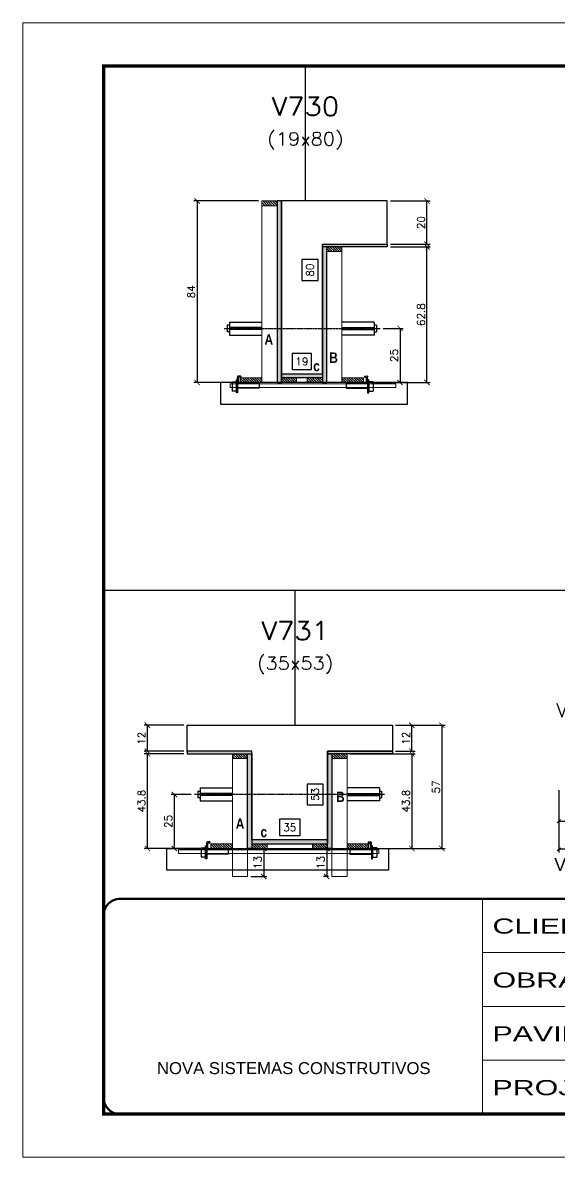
# Model space of a CAD drawing. Extents: x -20960 to -5926, y -2106 to 21915.
# Drawn here: x -9037 to -8541, y 11677 to 12727 of the extents above; entities that cross this region are included whole.
import ezdxf
from ezdxf.enums import TextEntityAlignment as Align

# ---------------------------------------------------------------- set-up
doc = ezdxf.new("R2010")
doc.units = 0
for name, pattern in [('CONTINUO', [0]), ('DASHED', [0.75, 0.5, -0.25]), ('HIDDEN', [0.375, 0.25, -0.125])]:
    doc.linetypes.add(name, pattern=pattern)
for name, color, linetype in [('5', 5, 'Continuous'), ('barrote', 251, 'Continuous'), ('COTA', 241, 'Continuous'), ('Cota Seção (2x)', 4, 'Continuous'), ('detalhes', 4, 'Continuous'), ('Painéis', 200, 'Continuous'), ('presilha', 1, 'Continuous'), ('TENSOR', 3, 'Continuous'), ('Texto de Titulo', 7, 'Continuous'), ('Texto Qtd Sarr', 242, 'Continuous')]:
    doc.layers.add(name, color=color, linetype=linetype)
for name, color, linetype, lineweight in [('CONCRETO', 251, 'Continuous', 25), ('Folhas', 255, 'Continuous', 9), ('Hachura', 251, 'Continuous', 9), ('Madeira', 126, 'Continuous', 18), ('SARRAFO DE PRESSAO', 251, 'DASHED', 9), ('SCO-___-LAJ', 2, 'Continuous', 0), ('Texto Seção', 7, 'Continuous', 15)]:
    doc.layers.add(name, color=color, linetype=linetype, lineweight=lineweight)
doc.styles.add('ARIAL', font='arial.ttf')
doc.styles.add('COTA TECNICA', font='techl___.ttf', dxfattribs={"height": 10})
doc.styles.add('REGUA-120', font='ROMANS.shx', dxfattribs={"height": 15})
doc.styles.add('Romans', font='romans.shx')
doc.styles.get("Standard").update_dxf_attribs({"font": 'arial.ttf'})
doc.styles.add('TECNICA', font='techb___.ttf', dxfattribs={"height": 10})
doc.styles.add('Tecnologia', font='')
doc.styles.get('Tecnologia').set_extended_font_data('Forgotten Futurist')
doc.dimstyles.new('Cota Seção (2x)', dxfattribs={"dimtxt": 7, "dimasz": 5, "dimexe": 3, "dimexo": 3, "dimgap": 2, "dimtad": 3, "dimdec": 1, "dimlfac": 0.5, "dimzin": 12, "dimdsep": 46, "dimtxsty": 'Romans', "dimblk": 'ARCHTICK', "dimcen": 0, "dimclrd": 4, "dimclre": 4, "dimclrt": 1, "dimadec": 1, "dimazin": 3, "dimtfac": 1, "dimtdec": 1, "dimtmove": 0, "dimatfit": 3, "dimldrblk": 'OBLIQUE', "dimfxl": 1, "dimtolj": 1, "dimtzin": 12, "dimarcsym": 0})
doc.dimstyles.new('Cota Seção interna', dxfattribs={"dimtxt": 7, "dimasz": 6, "dimexe": 0.18, "dimexo": 2, "dimgap": -4, "dimtad": 3, "dimdec": 1, "dimlfac": 0.5, "dimzin": 12, "dimdsep": 46, "dimtxsty": 'Romans', "dimblk": 'ARCHTICK', "dimcen": 0.09, "dimse1": 1, "dimse2": 1, "dimsd1": 1, "dimsd2": 1, "dimclrd": 180, "dimclre": 5, "dimclrt": 1, "dimadec": 0, "dimazin": 3, "dimtfac": 1, "dimtdec": 1, "dimtofl": 0, "dimtmove": 0, "dimatfit": 3, "dimldrblk": 'ARCHTICK', "dimfxl": 1, "dimtolj": 1, "dimtzin": 0, "dimarcsym": 0})
doc.dimstyles.new('PAINEL', dxfattribs={"dimtxt": 10, "dimasz": 3, "dimexe": 3, "dimexo": 3, "dimgap": 3, "dimtad": 1, "dimdec": 1, "dimzin": 12, "dimdsep": 46, "dimtxsty": 'COTA TECNICA', "dimblk1": 'OBLIQUE', "dimblk2": 'OBLIQUE', "dimsah": 1, "dimcen": 0.9, "dimclrd": 4, "dimclre": 4, "dimclrt": 240, "dimadec": 1, "dimazin": 3, "dimtfac": 1, "dimtdec": 1, "dimtmove": 0, "dimatfit": 3, "dimfxl": 1, "dimtolj": 1, "dimtzin": 12, "dimarcsym": 0})

# ---------------------------------------------------------------- blocks, each defined once
blk = doc.blocks.new('9999999999')
at = {"color": 30, "linetype": 'CONTINUO'}
for p, q in [((98564.6, 34230.2), (98564.6, 34429.4)), ((98564.6, 34379.6), (99584, 34379.6)), ((98564.6, 34329.8), (99488, 34329.8)), ((98564.6, 34280), (99488, 34280))]:
    blk.add_line(p, q, dxfattribs=at)
at = {"color": 30, "linetype": 'CONTINUO', "const_width": 2}
blk.add_lwpolyline([(99584, 34230.2), (99584, 34414.4, 0.414214), (99569, 34429.4), (98229, 34429.4, 0.414214), (98214, 34414.4), (98214, 34245.2, 0.414214), (98229, 34230.2), (99584, 34230.2)], format="xyb", dxfattribs=at)
at = {"layer": 'Folhas'}
blk.add_lwpolyline([(98139, 34190.2), (99624, 34190.2), (99624, 35240.2), (98139, 35240.2)], close=True, dxfattribs=at)
at = {"layer": 'Folhas', "color": 30, "const_width": 3}
blk.add_lwpolyline([(98214, 34230.2), (99584, 34230.2), (99584, 35200.2), (98214, 35200.2)], close=True, dxfattribs=at)
at = {"color": 7, "linetype": 'Continuous', "ltscale": 5, "style": 'ARIAL'}
blk.add_text('NOVA SISTEMAS CONSTRUTIVOS', height=11.059, dxfattribs=at).set_placement((98263.2, 34267.2))
at = {"layer": 'Folhas', "color": 7, "style": 'Tecnologia', "width": 1.5}
for s, p in [('CLIENTE:', (98573.7, 34397.2)), ('OBRA:', (98573.7, 34347.3)), ('PAVIMENTO:', (98573.7, 34297.5)), ('PROJETO:', (98573.7, 34247.7))]:
    blk.add_text(s, height=14, dxfattribs=at).set_placement(p)
blk = doc.blocks.new('titulo1')
at = {"layer": 'Defpoints', "color": 252, "linetype": 'HIDDEN', "ltscale": 2}
blk.add_line((0, 0), (0, 125), dxfattribs=at)
at = {"layer": 'Defpoints', "style": 'Romans', "oblique": 15}
blk.add_attdef('FOLHA', text='', height=10, dxfattribs=at).set_placement((0, 15.6), align=Align.MIDDLE_CENTER)
at = {"layer": 'Texto Qtd Sarr', "color": 3, "style": 'Romans', "oblique": 15}
for tag, height, p in [('TITULO', 17, (0, 71.4)), ('SEÇÃO', 12, (0, 41.5))]:
    blk.add_attdef(tag, text='', height=height, dxfattribs=at).set_placement(p, align=Align.MIDDLE_CENTER)
blk = doc.blocks.new('_ArchTick')
at = {"color": 0, "linetype": 'ByBlock', "const_width": 0.15}
blk.add_lwpolyline([(-0.5, -0.5), (0.5, 0.5)], dxfattribs=at)
blk = doc.blocks.new('*D1164')
at = {"layer": 'COTA', "color": 4, "lineweight": -2, "transparency": 16777216}
for p, q in [((-8696.7, 12519.4), (-8659.9, 12519.4)), ((-8662.9, 12393.8), (-8662.9, 12519.4)), ((-8714.3, 12393.8), (-8659.9, 12393.8))]:
    blk.add_line(p, q, dxfattribs=at)
at = {"layer": 'Defpoints', "color": 0, "transparency": 16777216}
for p in [(-8699.7, 12519.4), (-8662.9, 12519.4), (-8717.3, 12393.8)]:
    blk.add_point(p, dxfattribs=at)
at = {"layer": 'COTA', "color": 4, "lineweight": -2, "transparency": 16777216, "xscale": 5, "yscale": 5, "zscale": 5}
for p, rotation in [((-8662.9, 12519.4), 90), ((-8662.9, 12393.8), 270)]:
    blk.add_blockref('_ArchTick', p, dxfattribs=dict(at, rotation=rotation))
at = {"layer": 'COTA', "color": 1, "transparency": 16777216, "insert": (-8668.4, 12456.6), "char_height": 7, "attachment_point": 5, "rotation": 90, "style": 'Romans'}
blk.add_mtext('\\A1;62.8', dxfattribs=at)
blk = doc.blocks.new('_Oblique')
at = {"color": 0, "linetype": 'ByBlock', "lineweight": -2}
blk.add_line((-0.5, -0.5), (0.5, 0.5), dxfattribs=at)
blk = doc.blocks.new('*D1165')
at = {"layer": 'COTA', "color": 4, "lineweight": -2, "transparency": 16777216}
for p, q in [((-8696.7, 12561.8), (-8659.9, 12561.8)), ((-8662.9, 12521.8), (-8662.9, 12561.8)), ((-8696.7, 12521.8), (-8659.9, 12521.8))]:
    blk.add_line(p, q, dxfattribs=at)
at = {"layer": 'Defpoints', "color": 0, "transparency": 16777216}
for p in [(-8699.7, 12561.8), (-8662.9, 12561.8), (-8699.7, 12521.8)]:
    blk.add_point(p, dxfattribs=at)
at = {"layer": 'COTA', "color": 4, "lineweight": -2, "transparency": 16777216, "xscale": 5, "yscale": 5, "zscale": 5}
for p, rotation in [((-8662.9, 12561.8), 90), ((-8662.9, 12521.8), 270)]:
    blk.add_blockref('_ArchTick', p, dxfattribs=dict(at, rotation=rotation))
at = {"layer": 'COTA', "color": 1, "transparency": 16777216, "insert": (-8668.4, 12541.8), "char_height": 7, "attachment_point": 5, "rotation": 90, "style": 'Romans'}
blk.add_mtext('\\A1;20', dxfattribs=at)
blk = doc.blocks.new('*D1166')
at = {"layer": 'Cota Seção (2x)', "color": 180, "lineweight": -2, "transparency": 16777216}
for p, q in [((-8763.7, 12507.5), (-8778.7, 12507.5)), ((-8778.7, 12507.5), (-8778.7, 12488.1)), ((-8763.7, 12488.1), (-8763.7, 12507.5)), ((-8778.7, 12488.1), (-8763.7, 12488.1))]:
    blk.add_line(p, q, dxfattribs=at)
at = {"layer": 'Defpoints', "color": 0, "transparency": 16777216}
for p in [(-8759.7, 12561.8), (-8759.7, 12561.8), (-8759.7, 12401.8)]:
    blk.add_point(p, dxfattribs=at)
at = {"layer": 'Cota Seção (2x)', "color": 1, "transparency": 16777216, "insert": (-8771.2, 12497.8), "char_height": 7, "attachment_point": 5, "rotation": 90, "style": 'Romans'}
blk.add_mtext('\\A1;80', dxfattribs=at)
blk = doc.blocks.new('PRESILHA METÁLICA 1')
at = {"layer": 'presilha'}
for p, q in [((7.5, 10.6), (7.5, 19.9)), ((12, 21), (8.6, 21)), ((9, 11.6), (9, 18.9)), ((12, 19.5), (9.6, 19.5)), ((12, 21), (12, 19.5)), ((0, 13), (6, 13)), ((0, 13), (0, 0)), ((6, 0), (0, 0)), ((6, 15.5), (7.5, 15.5)), ((6, -2.5), (6, 15.5)), ((6, 13), (6, 0)), ((7.5, 15.5), (7.5, -2.5)), ((37.5, 4.1), (7.5, 4.1)), ((37.5, 11), (9.6, 11)), ((37.5, 11), (37.5, 4.1)), ((7.5, -2.5), (6, -2.5))]:
    blk.add_line(p, q, dxfattribs=at)
for centre, radius, start, end in [((8.6, 19.9), 1.14, 90, 180), ((9.6, 18.9), 0.57, 90, 180), ((9.6, 11.6), 0.57, 180, 270)]:
    blk.add_arc(centre, radius, start, end, dxfattribs=at)
blk = doc.blocks.new('*D1167')
at = {"layer": 'Cota Seção (2x)', "color": 180, "lineweight": -2, "transparency": 16777216}
for p, q in [((-8769.7, 12420.8), (-8787.7, 12420.8)), ((-8787.7, 12420.8), (-8787.7, 12405.8)), ((-8769.7, 12405.8), (-8769.7, 12420.8)), ((-8787.7, 12405.8), (-8769.7, 12405.8))]:
    blk.add_line(p, q, dxfattribs=at)
at = {"layer": 'Defpoints', "color": 0, "transparency": 16777216}
for p in [(-8759.7, 12401.8), (-8797.7, 12393.8), (-8759.7, 12393.8)]:
    blk.add_point(p, dxfattribs=at)
at = {"layer": 'Cota Seção (2x)', "color": 1, "transparency": 16777216, "insert": (-8778.7, 12413.3), "char_height": 7, "attachment_point": 5, "style": 'Romans'}
blk.add_mtext('\\A1;19', dxfattribs=at)
blk = doc.blocks.new('*D1168')
at = {"layer": 'COTA', "color": 4, "lineweight": -2, "transparency": 16777216}
for p, q in [((-8818.7, 12561.8), (-8878.6, 12561.8)), ((-8875.6, 12561.8), (-8875.6, 12393.8)), ((-8818.7, 12393.8), (-8878.6, 12393.8))]:
    blk.add_line(p, q, dxfattribs=at)
at = {"layer": 'Defpoints', "color": 0, "transparency": 16777216}
for p in [(-8815.7, 12561.8), (-8875.6, 12393.8), (-8815.7, 12393.8)]:
    blk.add_point(p, dxfattribs=at)
at = {"layer": 'COTA', "color": 4, "lineweight": -2, "transparency": 16777216, "xscale": 5, "yscale": 5, "zscale": 5}
for p, rotation in [((-8875.6, 12561.8), 90), ((-8875.6, 12393.8), 270)]:
    blk.add_blockref('_ArchTick', p, dxfattribs=dict(at, rotation=rotation))
at = {"layer": 'COTA', "color": 1, "transparency": 16777216, "insert": (-8881.1, 12477.8), "char_height": 7, "attachment_point": 5, "rotation": 90, "style": 'Romans'}
blk.add_mtext('\\A1;84', dxfattribs=at)
blk = doc.blocks.new('*D1169')
at = {"layer": 'COTA', "color": 4, "lineweight": -2, "transparency": 16777216}
for p, q in [((-8703.4, 12443.8), (-8684.8, 12443.8)), ((-8687.8, 12443.8), (-8687.8, 12393.8)), ((-8703.4, 12393.8), (-8684.8, 12393.8))]:
    blk.add_line(p, q, dxfattribs=at)
at = {"layer": 'Defpoints', "color": 0, "transparency": 16777216}
for p in [(-8706.4, 12443.8), (-8706.4, 12393.8), (-8687.8, 12393.8)]:
    blk.add_point(p, dxfattribs=at)
at = {"layer": 'COTA', "color": 4, "lineweight": -2, "transparency": 16777216, "xscale": 5, "yscale": 5, "zscale": 5}
for p, rotation in [((-8687.8, 12443.8), 90), ((-8687.8, 12393.8), 270)]:
    blk.add_blockref('_ArchTick', p, dxfattribs=dict(at, rotation=rotation))
at = {"layer": 'COTA', "color": 1, "transparency": 16777216, "insert": (-8693.3, 12418.8), "char_height": 7, "attachment_point": 5, "rotation": 90, "style": 'Romans'}
blk.add_mtext('\\A1;25', dxfattribs=at)
blk = doc.blocks.new('*D1153')
at = {"layer": 'COTA', "color": 4, "lineweight": -2, "transparency": 16777216}
for p, q in [((-8887.9, 12050.2), (-8924.6, 12050.2)), ((-8921.6, 11962.6), (-8921.6, 12050.2)), ((-8870.3, 11962.6), (-8924.6, 11962.6))]:
    blk.add_line(p, q, dxfattribs=at)
at = {"layer": 'Defpoints', "color": 0, "transparency": 16777216}
for p in [(-8921.6, 12050.2), (-8884.9, 12050.2), (-8867.3, 11962.6)]:
    blk.add_point(p, dxfattribs=at)
at = {"layer": 'COTA', "color": 4, "lineweight": -2, "transparency": 16777216, "xscale": 5, "yscale": 5, "zscale": 5}
for p, rotation in [((-8921.6, 12050.2), 90), ((-8921.6, 11962.6), 270)]:
    blk.add_blockref('_ArchTick', p, dxfattribs=dict(at, rotation=rotation))
at = {"layer": 'COTA', "color": 1, "transparency": 16777216, "insert": (-8927.1, 12006.4), "char_height": 7, "attachment_point": 5, "rotation": 90, "style": 'Romans'}
blk.add_mtext('\\A1;43.8', dxfattribs=at)
blk = doc.blocks.new('*D1154')
at = {"layer": 'COTA', "color": 4, "lineweight": -2, "transparency": 16777216}
for p, q in [((-8887.9, 12076.6), (-8924.6, 12076.6)), ((-8921.6, 12052.6), (-8921.6, 12076.6)), ((-8887.9, 12052.6), (-8924.6, 12052.6))]:
    blk.add_line(p, q, dxfattribs=at)
at = {"layer": 'Defpoints', "color": 0, "transparency": 16777216}
for p in [(-8921.6, 12076.6), (-8884.9, 12076.6), (-8884.9, 12052.6)]:
    blk.add_point(p, dxfattribs=at)
at = {"layer": 'COTA', "color": 4, "lineweight": -2, "transparency": 16777216, "xscale": 5, "yscale": 5, "zscale": 5}
for p, rotation in [((-8921.6, 12076.6), 90), ((-8921.6, 12052.6), 270)]:
    blk.add_blockref('_ArchTick', p, dxfattribs=dict(at, rotation=rotation))
at = {"layer": 'COTA', "color": 1, "transparency": 16777216, "insert": (-8927.1, 12064.6), "char_height": 7, "attachment_point": 5, "rotation": 90, "style": 'Romans'}
blk.add_mtext('\\A1;12', dxfattribs=at)
blk = doc.blocks.new('*D1155')
at = {"layer": 'Cota Seção (2x)', "color": 180, "lineweight": -2, "transparency": 16777216}
for p, q in [((-8758.9, 12022.2), (-8773.9, 12022.2)), ((-8773.9, 12022.2), (-8773.9, 12002.9)), ((-8758.9, 12002.9), (-8758.9, 12022.2)), ((-8773.9, 12002.9), (-8758.9, 12002.9))]:
    blk.add_line(p, q, dxfattribs=at)
at = {"layer": 'Defpoints', "color": 0, "transparency": 16777216}
for p in [(-8824.9, 12076.6), (-8754.9, 12076.6), (-8824.9, 11970.6)]:
    blk.add_point(p, dxfattribs=at)
at = {"layer": 'Cota Seção (2x)', "color": 1, "transparency": 16777216, "insert": (-8766.4, 12012.6), "char_height": 7, "attachment_point": 5, "rotation": 90, "style": 'Romans'}
blk.add_mtext('\\A1;53', dxfattribs=at)
blk = doc.blocks.new('*D1156')
at = {"layer": 'Cota Seção (2x)', "color": 180, "lineweight": -2, "transparency": 16777216}
for p, q in [((-8780.2, 11989.6), (-8799.5, 11989.6)), ((-8799.5, 11989.6), (-8799.5, 11974.6)), ((-8780.2, 11974.6), (-8780.2, 11989.6)), ((-8799.5, 11974.6), (-8780.2, 11974.6))]:
    blk.add_line(p, q, dxfattribs=at)
at = {"layer": 'Defpoints', "color": 0, "transparency": 16777216}
for p in [(-8824.9, 11970.6), (-8824.9, 11962.6), (-8754.9, 11962.6)]:
    blk.add_point(p, dxfattribs=at)
at = {"layer": 'Cota Seção (2x)', "color": 1, "transparency": 16777216, "insert": (-8789.9, 11982.1), "char_height": 7, "attachment_point": 5, "style": 'Romans'}
blk.add_mtext('\\A1;35', dxfattribs=at)
blk = doc.blocks.new('*D1157')
at = {"layer": 'COTA', "color": 4, "lineweight": -2, "transparency": 16777216}
for p, q in [((-8733.9, 12050.2), (-8673.9, 12050.2)), ((-8676.9, 12050.2), (-8676.9, 11962.6)), ((-8733.9, 11962.6), (-8673.9, 11962.6))]:
    blk.add_line(p, q, dxfattribs=at)
at = {"layer": 'Defpoints', "color": 0, "transparency": 16777216}
for p in [(-8736.9, 12050.2), (-8736.9, 11962.6), (-8676.9, 11962.6)]:
    blk.add_point(p, dxfattribs=at)
at = {"layer": 'COTA', "color": 4, "lineweight": -2, "transparency": 16777216, "xscale": 5, "yscale": 5, "zscale": 5}
for p, rotation in [((-8676.9, 12050.2), 90), ((-8676.9, 11962.6), 270)]:
    blk.add_blockref('_ArchTick', p, dxfattribs=dict(at, rotation=rotation))
at = {"layer": 'COTA', "color": 1, "transparency": 16777216, "insert": (-8682.4, 12006.4), "char_height": 7, "attachment_point": 5, "rotation": 90, "style": 'Romans'}
blk.add_mtext('\\A1;43.8', dxfattribs=at)
blk = doc.blocks.new('*D1158')
at = {"layer": 'COTA', "color": 4, "lineweight": -2, "transparency": 16777216}
for p, q in [((-8881.2, 12012.6), (-8899.7, 12012.6)), ((-8896.7, 12012.6), (-8896.7, 11962.6)), ((-8881.2, 11962.6), (-8899.7, 11962.6))]:
    blk.add_line(p, q, dxfattribs=at)
at = {"layer": 'Defpoints', "color": 0, "transparency": 16777216}
for p in [(-8878.2, 12012.6), (-8896.7, 11962.6), (-8878.2, 11962.6)]:
    blk.add_point(p, dxfattribs=at)
at = {"layer": 'COTA', "color": 4, "lineweight": -2, "transparency": 16777216, "xscale": 5, "yscale": 5, "zscale": 5}
for p, rotation in [((-8896.7, 12012.6), 90), ((-8896.7, 11962.6), 270)]:
    blk.add_blockref('_ArchTick', p, dxfattribs=dict(at, rotation=rotation))
at = {"layer": 'COTA', "color": 1, "transparency": 16777216, "insert": (-8902.2, 11987.6), "char_height": 7, "attachment_point": 5, "rotation": 90, "style": 'Romans'}
blk.add_mtext('\\A1;25', dxfattribs=at)
blk = doc.blocks.new('*D1183')
at = {"layer": 'COTA', "color": 4, "lineweight": -2, "transparency": 16777216}
for p, q in [((-8691.9, 12076.6), (-8673.9, 12076.6)), ((-8676.9, 12052.6), (-8676.9, 12076.6)), ((-8691.9, 12052.6), (-8673.9, 12052.6))]:
    blk.add_line(p, q, dxfattribs=at)
at = {"layer": 'Defpoints', "color": 0, "transparency": 16777216}
for p in [(-8694.9, 12076.6), (-8676.9, 12076.6), (-8694.9, 12052.6)]:
    blk.add_point(p, dxfattribs=at)
at = {"layer": 'COTA', "color": 4, "lineweight": -2, "transparency": 16777216, "xscale": 5, "yscale": 5, "zscale": 5}
for p, rotation in [((-8676.9, 12076.6), 90), ((-8676.9, 12052.6), 270)]:
    blk.add_blockref('_ArchTick', p, dxfattribs=dict(at, rotation=rotation))
at = {"layer": 'COTA', "color": 1, "transparency": 16777216, "insert": (-8682.4, 12064.6), "char_height": 7, "attachment_point": 5, "rotation": 90, "style": 'Romans'}
blk.add_mtext('\\A1;12', dxfattribs=at)
blk = doc.blocks.new('*D1184')
at = {"layer": 'COTA', "color": 4, "lineweight": -2, "ltscale": 25, "transparency": 16777216}
for p, q in [((-8540.8, 12016.4), (-8540.8, 11958.8)), ((-8255.8, 12016.4), (-8255.8, 11958.8)), ((-8255.8, 11961.8), (-8540.8, 11961.8))]:
    blk.add_line(p, q, dxfattribs=at)
at = {"layer": 'Defpoints', "color": 0, "ltscale": 25, "transparency": 16777216}
for p in [(-8540.8, 12019.4), (-8255.8, 12019.4), (-8540.8, 11961.8)]:
    blk.add_point(p, dxfattribs=at)
at = {"layer": 'COTA', "color": 4, "lineweight": -2, "ltscale": 25, "transparency": 16777216, "xscale": 3, "yscale": 3, "zscale": 3, "rotation": 180}
blk.add_blockref('_Oblique', (-8540.8, 11961.8), dxfattribs=at)
at = {"layer": 'COTA', "color": 4, "lineweight": -2, "ltscale": 25, "transparency": 16777216, "xscale": 3, "yscale": 3, "zscale": 3}
blk.add_blockref('_Oblique', (-8255.8, 11961.8), dxfattribs=at)
at = {"layer": 'COTA', "color": 240, "ltscale": 25, "transparency": 16777216, "insert": (-8398.3, 11970), "char_height": 10, "attachment_point": 5, "style": 'COTA TECNICA'}
blk.add_mtext('\\A1;285', dxfattribs=at)
blk = doc.blocks.new('*D1159')
at = {"layer": 'COTA', "color": 4, "lineweight": -2, "ltscale": 25, "transparency": 16777216}
for p, q in [((-8540.8, 12016.4), (-8540.8, 11984.8)), ((-8296.8, 12016.4), (-8296.8, 11984.8)), ((-8540.8, 11987.8), (-8296.8, 11987.8))]:
    blk.add_line(p, q, dxfattribs=at)
at = {"layer": 'Defpoints', "color": 0, "ltscale": 25, "transparency": 16777216}
for p in [(-8540.8, 12019.4), (-8296.8, 12019.4), (-8296.8, 11987.8)]:
    blk.add_point(p, dxfattribs=at)
at = {"layer": 'COTA', "color": 4, "lineweight": -2, "ltscale": 25, "transparency": 16777216, "xscale": 3, "yscale": 3, "zscale": 3, "rotation": 180}
blk.add_blockref('_Oblique', (-8540.8, 11987.8), dxfattribs=at)
at = {"layer": 'COTA', "color": 4, "lineweight": -2, "ltscale": 25, "transparency": 16777216, "xscale": 3, "yscale": 3, "zscale": 3}
blk.add_blockref('_Oblique', (-8296.8, 11987.8), dxfattribs=at)
at = {"layer": 'COTA', "color": 240, "ltscale": 25, "transparency": 16777216, "insert": (-8418.8, 11995.9), "char_height": 10, "attachment_point": 5, "style": 'COTA TECNICA'}
blk.add_mtext('\\A1;244', dxfattribs=at)
blk = doc.blocks.new('*D1185')
at = {"layer": 'COTA', "color": 4, "lineweight": -2, "transparency": 16777216}
for p, q in [((-8753.9, 11962.6), (-8758.7, 11962.6)), ((-8755.7, 11962.6), (-8755.7, 11936.6)), ((-8753.9, 11936.6), (-8758.7, 11936.6))]:
    blk.add_line(p, q, dxfattribs=at)
at = {"layer": 'Defpoints', "color": 0, "transparency": 16777216}
for p in [(-8750.9, 11962.6), (-8755.7, 11936.6), (-8750.9, 11936.6)]:
    blk.add_point(p, dxfattribs=at)
at = {"layer": 'COTA', "color": 4, "lineweight": -2, "transparency": 16777216, "xscale": 5, "yscale": 5, "zscale": 5}
for p, rotation in [((-8755.7, 11962.6), 90), ((-8755.7, 11936.6), 270)]:
    blk.add_blockref('_ArchTick', p, dxfattribs=dict(at, rotation=rotation))
at = {"layer": 'COTA', "color": 1, "transparency": 16777216, "insert": (-8761.2, 11949.6), "char_height": 7, "attachment_point": 5, "rotation": 90, "style": 'Romans'}
blk.add_mtext('\\A1;13', dxfattribs=at)
blk = doc.blocks.new('*D1186')
at = {"layer": 'COTA', "color": 4, "lineweight": -2, "transparency": 16777216}
for p, q in [((-8825.9, 11962.6), (-8811, 11962.6)), ((-8814, 11962.6), (-8814, 11936.6)), ((-8825.9, 11936.6), (-8811, 11936.6))]:
    blk.add_line(p, q, dxfattribs=at)
at = {"layer": 'Defpoints', "color": 0, "transparency": 16777216}
for p in [(-8828.9, 11962.6), (-8828.9, 11936.6), (-8814, 11936.6)]:
    blk.add_point(p, dxfattribs=at)
at = {"layer": 'COTA', "color": 4, "lineweight": -2, "transparency": 16777216, "xscale": 5, "yscale": 5, "zscale": 5}
for p, rotation in [((-8814, 11962.6), 90), ((-8814, 11936.6), 270)]:
    blk.add_blockref('_ArchTick', p, dxfattribs=dict(at, rotation=rotation))
at = {"layer": 'COTA', "color": 1, "transparency": 16777216, "insert": (-8819.5, 11949.6), "char_height": 7, "attachment_point": 5, "rotation": 90, "style": 'Romans'}
blk.add_mtext('\\A1;13', dxfattribs=at)
blk = doc.blocks.new('*D1161')
at = {"layer": 'COTA', "color": 4, "lineweight": -2, "transparency": 16777216}
for p, q in [((-8691.9, 12076.6), (-8646.1, 12076.6)), ((-8649.1, 12076.6), (-8649.1, 11962.6)), ((-8695.5, 11962.6), (-8646.1, 11962.6))]:
    blk.add_line(p, q, dxfattribs=at)
at = {"layer": 'Defpoints', "color": 0, "transparency": 16777216}
for p in [(-8694.9, 12076.6), (-8698.5, 11962.6), (-8649.1, 11962.6)]:
    blk.add_point(p, dxfattribs=at)
at = {"layer": 'COTA', "color": 4, "lineweight": -2, "transparency": 16777216, "xscale": 5, "yscale": 5, "zscale": 5}
for p, rotation in [((-8649.1, 12076.6), 90), ((-8649.1, 11962.6), 270)]:
    blk.add_blockref('_ArchTick', p, dxfattribs=dict(at, rotation=rotation))
at = {"layer": 'COTA', "color": 1, "transparency": 16777216, "insert": (-8654.6, 12019.6), "char_height": 7, "attachment_point": 5, "rotation": 90, "style": 'Romans'}
blk.add_mtext('\\A1;57', dxfattribs=at)

msp = doc.modelspace()

# ---------------------------------------------------------------- hatches: boundary and pattern name
at = {"layer": 'Hachura'}
h = msp.add_hatch(dxfattribs=at)
h.set_pattern_fill('ANSI31', color=256, scale=0.5, angle=270, style=0)
h.set_pattern_definition([(315, (14074.4011, 4254.1464), (1.12253202, 1.12253202), [])])
h.paths.add_polyline_path([(-8815.66, 12557.39), (-8815.66, 12561.79), (-8801.66, 12561.79), (-8801.66, 12557.39)])
h = msp.add_hatch(color=256, dxfattribs=at)
h.dxf.hatch_style = 1
h.paths.add_polyline_path([(-8797.66, 12561.79), (-8801.66, 12561.79), (-8801.66, 12393.79), (-8797.66, 12393.79)])
h = msp.add_hatch(color=256, dxfattribs=at)
h.dxf.hatch_style = 1
h.paths.add_polyline_path([(-8759.66, 12519.39), (-8759.66, 12521.79), (-8699.66, 12521.79), (-8699.66, 12519.39)])
h = msp.add_hatch(color=256, dxfattribs=at)
h.dxf.hatch_style = 1
h.paths.add_polyline_path([(-8755.66, 12519.39), (-8759.66, 12519.39), (-8759.66, 12393.79), (-8755.66, 12393.79)])
h = msp.add_hatch(dxfattribs=at)
h.set_pattern_fill('ANSI31', color=256, scale=0.5, angle=270, style=0)
h.set_pattern_definition([(315, (14134.4011, 4211.7464), (1.12253202, 1.12253202), [])])
h.paths.add_polyline_path([(-8755.66, 12514.99), (-8755.66, 12519.39), (-8741.66, 12519.39), (-8741.66, 12514.99)])
h = msp.add_hatch(color=256, dxfattribs=at)
h.dxf.hatch_style = 1
h.paths.add_polyline_path([(-8797.66, 12398.19), (-8797.66, 12401.79), (-8759.66, 12401.79), (-8759.66, 12398.19)])
h = msp.add_hatch(dxfattribs=at)
h.set_pattern_fill('ANSI31', color=256, scale=0.5, angle=270, style=0)
h.set_pattern_definition([(315, (14040.4011, 4164.1464), (1.12253202, 1.12253202), [])])
h.paths.add_polyline_path([(-8815.66, 12393.79), (-8815.66, 12398.19), (-8835.66, 12398.19), (-8835.66, 12393.79)])
h = msp.add_hatch(dxfattribs=at)
h.set_pattern_fill('ANSI31', color=256, scale=0.5, angle=270, style=0)
h.set_pattern_definition([(315, (14143.2032, 4164.1464), (1.12253202, 1.12253202), [])])
h.paths.add_polyline_path([(-8797.66, 12393.79), (-8797.66, 12398.19), (-8783.66, 12398.19), (-8783.66, 12393.79)])
h = msp.add_hatch(dxfattribs=at)
h.set_pattern_fill('ANSI31', color=256, scale=0.5, angle=270, style=0)
h.set_pattern_definition([(315, (14143.2011, 4164.1464), (1.12253202, 1.12253202), [])])
h.paths.add_polyline_path([(-8759.66, 12393.79), (-8759.66, 12398.19), (-8773.66, 12398.19), (-8773.66, 12393.79)])
h = msp.add_hatch(dxfattribs=at)
h.set_pattern_fill('ANSI31', color=256, scale=0.5, angle=270, style=0)
h.set_pattern_definition([(315, (14134.4011, 4164.1464), (1.12253202, 1.12253202), [])])
h.paths.add_polyline_path([(-8721.66, 12393.79), (-8721.66, 12398.19), (-8741.66, 12398.19), (-8741.66, 12393.79)])
h = msp.add_hatch(color=256, dxfattribs=at)
h.dxf.hatch_style = 1
h.paths.add_polyline_path([(-8824.87, 12050.19), (-8824.87, 12052.59), (-8884.87, 12052.59), (-8884.87, 12050.19)])
h = msp.add_hatch(dxfattribs=at)
h.set_pattern_fill('ANSI31', color=256, scale=0.5, angle=270, style=0)
h.set_pattern_definition([(315, (14122.9497, 3742.544), (1.12253202, 1.12253202), [])])
h.paths.add_polyline_path([(-8828.87, 12045.79), (-8828.87, 12050.19), (-8842.87, 12050.19), (-8842.87, 12045.79)])
h = msp.add_hatch(color=256, dxfattribs=at)
h.dxf.hatch_style = 1
h.paths.add_polyline_path([(-8828.87, 12050.19), (-8824.87, 12050.19), (-8824.87, 11962.59), (-8828.87, 11962.59)])
h = msp.add_hatch(color=256, dxfattribs=at)
h.dxf.hatch_style = 1
h.paths.add_polyline_path([(-8754.87, 12050.19), (-8754.87, 12052.59), (-8694.87, 12052.59), (-8694.87, 12050.19)])
h = msp.add_hatch(color=256, dxfattribs=at)
h.dxf.hatch_style = 1
h.paths.add_polyline_path([(-8754.87, 12050.19), (-8750.87, 12050.19), (-8750.87, 11962.59), (-8754.87, 11962.59)])
h = msp.add_hatch(dxfattribs=at)
h.set_pattern_fill('ANSI31', color=256, scale=0.5, angle=270, style=0)
h.set_pattern_definition([(315, (14094.9497, 3742.544), (1.12253202, 1.12253202), [])])
h.paths.add_polyline_path([(-8736.87, 12045.79), (-8736.87, 12050.19), (-8750.87, 12050.19), (-8750.87, 12045.79)])
h = msp.add_hatch(color=256, dxfattribs=at)
h.dxf.hatch_style = 1
h.paths.add_polyline_path([(-8754.87, 11966.99), (-8754.87, 11970.59), (-8824.87, 11970.59), (-8824.87, 11966.99)])
h = msp.add_hatch(dxfattribs=at)
h.set_pattern_fill('ANSI31', color=256, scale=0.5, angle=270, style=0)
h.set_pattern_definition([(315, (14122.9497, 3732.944), (1.12253202, 1.12253202), [])])
h.paths.add_polyline_path([(-8862.87, 11962.59), (-8862.87, 11966.99), (-8842.87, 11966.99), (-8842.87, 11962.59)])
h = msp.add_hatch(dxfattribs=at)
h.set_pattern_fill('ANSI31', color=256, scale=0.5, angle=270, style=0)
h.set_pattern_definition([(315, (14131.7497, 3732.944), (1.12253202, 1.12253202), [])])
h.paths.add_polyline_path([(-8824.87, 11962.59), (-8824.87, 11966.99), (-8810.87, 11966.99), (-8810.87, 11962.59)])
h = msp.add_hatch(dxfattribs=at)
h.set_pattern_fill('ANSI31', color=256, scale=0.5, angle=270, style=0)
h.set_pattern_definition([(315, (14163.7518, 3732.944), (1.12253202, 1.12253202), [])])
h.paths.add_polyline_path([(-8754.87, 11962.59), (-8754.87, 11966.99), (-8768.87, 11966.99), (-8768.87, 11962.59)])
h = msp.add_hatch(dxfattribs=at)
h.set_pattern_fill('ANSI31', color=256, scale=0.5, angle=270, style=0)
h.set_pattern_definition([(315, (14060.9497, 3732.944), (1.12253202, 1.12253202), [])])
h.paths.add_polyline_path([(-8736.87, 11962.59), (-8736.87, 11966.99), (-8716.87, 11966.99), (-8716.87, 11962.59)])

# ---------------------------------------------------------------- linework, layer by layer
at = {"ltscale": 3}
for p, q in [((-8847.66, 12446.76), (-8847.66, 12440.76)), ((-8845.66, 12446.76), (-8847.66, 12446.76)), ((-8845.66, 12449.76), (-8845.66, 12437.76)), ((-8845.66, 12449.76), (-8815.66, 12449.76)), ((-8815.66, 12444.76), (-8845.66, 12444.76)), ((-8815.66, 12442.76), (-8845.66, 12442.76)), ((-8711.66, 12449.76), (-8741.66, 12449.76)), ((-8741.66, 12444.76), (-8711.66, 12444.76)), ((-8741.66, 12442.76), (-8711.66, 12442.76)), ((-8711.66, 12449.76), (-8711.66, 12437.76)), ((-8709.66, 12446.76), (-8711.66, 12446.76)), ((-8709.66, 12446.76), (-8709.66, 12440.76)), ((-8845.66, 12440.76), (-8847.66, 12440.76)), ((-8845.66, 12437.76), (-8815.66, 12437.76)), ((-8711.66, 12437.76), (-8741.66, 12437.76)), ((-8711.66, 12440.76), (-8709.66, 12440.76)), ((-8874.87, 12015.56), (-8874.87, 12009.56)), ((-8874.87, 12015.56), (-8872.87, 12015.56)), ((-8872.87, 12018.56), (-8872.87, 12006.56)), ((-8872.87, 12018.56), (-8842.87, 12018.56)), ((-8842.87, 12013.56), (-8872.87, 12013.56)), ((-8706.87, 12018.56), (-8736.87, 12018.56)), ((-8736.87, 12013.56), (-8706.87, 12013.56)), ((-8706.87, 12018.56), (-8706.87, 12006.56)), ((-8706.87, 12015.56), (-8704.87, 12015.56)), ((-8704.87, 12015.56), (-8704.87, 12009.56)), ((-8872.87, 12009.56), (-8874.87, 12009.56)), ((-8842.87, 12011.56), (-8872.87, 12011.56)), ((-8872.87, 12006.56), (-8842.87, 12006.56)), ((-8736.87, 12011.56), (-8706.87, 12011.56)), ((-8706.87, 12006.56), (-8736.87, 12006.56)), ((-8706.87, 12009.56), (-8704.87, 12009.56))]:
    msp.add_line(p, q, dxfattribs=at)
at = {"layer": 'barrote'}
for points in [[(-8854.02, 12373.79), (-8681.06, 12373.79), (-8681.06, 12393.79), (-8854.02, 12393.79)], [(-8698.5, 11942.59), (-8903.47, 11942.59), (-8903.47, 11962.59), (-8698.5, 11962.59)]]:
    msp.add_lwpolyline(points, close=True, dxfattribs=at)
at = {"layer": 'CONCRETO'}
for points in [[(-8759.66, 12521.79), (-8699.66, 12521.79), (-8699.66, 12561.79), (-8797.66, 12561.79), (-8797.66, 12398.19), (-8797.66, 12398.19), (-8797.66, 12401.79), (-8759.66, 12401.79)], [(-8754.87, 12052.59), (-8754.87, 11966.99), (-8754.87, 11966.99), (-8754.87, 11970.59), (-8824.87, 11970.59), (-8824.87, 12052.59), (-8884.87, 12052.59), (-8884.87, 12076.59), (-8824.87, 12076.59), (-8824.87, 12076.59), (-8754.87, 12076.59), (-8694.87, 12076.59), (-8694.87, 12052.59)]]:
    msp.add_lwpolyline(points, close=True, dxfattribs=at)
at = {"layer": 'COTA', "linetype": 'ByBlock'}
msp.add_line((-8962, 12201.79), (-7592, 12201.79), dxfattribs=at)
at = {"layer": 'Madeira'}
for points in [[(-8815.66, 12557.39), (-8815.66, 12561.79), (-8801.66, 12561.79), (-8801.66, 12557.39)], [(-8815.66, 12561.79), (-8801.66, 12561.79), (-8801.66, 12393.79), (-8815.66, 12393.79)], [(-8755.66, 12514.99), (-8755.66, 12519.39), (-8741.66, 12519.39), (-8741.66, 12514.99)], [(-8755.66, 12519.39), (-8741.66, 12519.39), (-8741.66, 12393.79), (-8755.66, 12393.79)], [(-8815.66, 12393.79), (-8815.66, 12398.19), (-8835.66, 12398.19), (-8835.66, 12393.79)], [(-8797.66, 12393.79), (-8797.66, 12398.19), (-8783.66, 12398.19), (-8783.66, 12393.79)], [(-8759.66, 12393.79), (-8759.66, 12398.19), (-8773.66, 12398.19), (-8773.66, 12393.79)], [(-8721.66, 12393.79), (-8721.66, 12398.19), (-8741.66, 12398.19), (-8741.66, 12393.79)], [(-8828.87, 12045.79), (-8828.87, 12050.19), (-8842.87, 12050.19), (-8842.87, 12045.79)], [(-8828.87, 12050.19), (-8842.87, 12050.19), (-8842.87, 11936.59), (-8828.87, 11936.59)], [(-8736.87, 12045.79), (-8736.87, 12050.19), (-8750.87, 12050.19), (-8750.87, 12045.79)], [(-8736.87, 12050.19), (-8750.87, 12050.19), (-8750.87, 11936.59), (-8736.87, 11936.59)], [(-8862.87, 11962.59), (-8862.87, 11966.99), (-8842.87, 11966.99), (-8842.87, 11962.59)], [(-8824.87, 11962.59), (-8824.87, 11966.99), (-8810.87, 11966.99), (-8810.87, 11962.59)], [(-8754.87, 11962.59), (-8754.87, 11966.99), (-8768.87, 11966.99), (-8768.87, 11962.59)], [(-8736.87, 11962.59), (-8736.87, 11966.99), (-8716.87, 11966.99), (-8716.87, 11962.59)]]:
    msp.add_lwpolyline(points, close=True, dxfattribs=at)
at = {"layer": 'Painéis'}
for points in [[(-8797.66, 12561.79), (-8801.66, 12561.79), (-8801.66, 12393.79), (-8797.66, 12393.79)], [(-8759.66, 12519.39), (-8759.66, 12521.79), (-8699.66, 12521.79), (-8699.66, 12519.39)], [(-8755.66, 12519.39), (-8759.66, 12519.39), (-8759.66, 12393.79), (-8755.66, 12393.79)], [(-8797.66, 12398.19), (-8797.66, 12401.79), (-8759.66, 12401.79), (-8759.66, 12398.19)], [(-8824.87, 12050.19), (-8824.87, 12052.59), (-8884.87, 12052.59), (-8884.87, 12050.19)], [(-8828.87, 12050.19), (-8824.87, 12050.19), (-8824.87, 11962.59), (-8828.87, 11962.59)], [(-8754.87, 12050.19), (-8754.87, 12052.59), (-8694.87, 12052.59), (-8694.87, 12050.19)], [(-8754.87, 12050.19), (-8750.87, 12050.19), (-8750.87, 11962.59), (-8754.87, 11962.59)], [(-8754.87, 11966.99), (-8754.87, 11970.59), (-8824.87, 11970.59), (-8824.87, 11966.99)]]:
    msp.add_lwpolyline(points, close=True, dxfattribs=at)
at = {"layer": 'SCO-___-LAJ', "color": 1}
for points in [[(-8845.02, 12392.46), (-8691.72, 12392.46), (-8691.72, 12389.26), (-8845.02, 12389.26)], [(-8707.51, 11961.25), (-8892.81, 11961.25), (-8892.81, 11958.05), (-8707.51, 11958.05)]]:
    msp.add_lwpolyline(points, close=True, dxfattribs=at)
at = {"layer": 'TENSOR', "linetype": 'HIDDEN', "ltscale": 0.5}
for p, q in [((-8850.66, 12443.76), (-8706.36, 12443.76)), ((-8701.87, 12012.56), (-8878.17, 12012.56))]:
    msp.add_line(p, q, dxfattribs=at)

# ---------------------------------------------------------------- block references
at = {"layer": 'presilha', "yscale": 0.6666666666666666, "zscale": 0.6666666666666666}
for p, xscale in [((-8843.24, 12385.82), 0.6666666666666666), ((-8712.79, 12385.82), -0.6666666666666666), ((-8871.74, 11954.62), 0.6666666666666666), ((-8709.29, 11954.62), -0.6666666666666666)]:
    msp.add_blockref('PRESILHA METÁLICA 1', p, dxfattribs=dict(at, xscale=xscale))
at = {"layer": 'SARRAFO DE PRESSAO', "color": 6, "linetype": 'ByBlock'}
msp.add_blockref('9999999999', (-107175.98, -22513.42), dxfattribs=at)
at = {"layer": 'Texto Seção'}
ref = msp.add_blockref('titulo1', (-8775.42, 12561.79), dxfattribs=at)
ref.add_attrib('TITULO', 'V730', dxfattribs={"layer": 'Texto de Titulo', "color": 7, "height": 17, "style": 'Romans', "width": 1.1}).set_placement((-8775.42, 12649.29), align=Align.MIDDLE_CENTER)
ref.add_attrib('SEÇÃO', '(19x80)', dxfattribs={"layer": 'Texto de Titulo', "color": 7, "height": 12, "style": 'Romans', "width": 1.1}).set_placement((-8775.42, 12619.29), align=Align.MIDDLE_CENTER)
ref = msp.add_blockref('titulo1', (-8784.87, 12076.59), dxfattribs=at)
ref.add_attrib('TITULO', 'V731', dxfattribs={"layer": 'Texto de Titulo', "color": 7, "height": 17, "style": 'Romans', "width": 1.1}).set_placement((-8784.87, 12164.09), align=Align.MIDDLE_CENTER)
ref.add_attrib('SEÇÃO', '(35x53)', dxfattribs={"layer": 'Texto de Titulo', "color": 7, "height": 12, "style": 'Romans', "width": 1.1}).set_placement((-8784.87, 12134.09), align=Align.MIDDLE_CENTER)

# ---------------------------------------------------------------- texts
at = {"layer": '5', "linetype": 'Continuous'}
msp.add_text('V701', height=12, rotation=359.99996, dxfattribs=at).set_placement((-8545.22, 11941.87))
at = {"layer": 'detalhes', "style": 'TECNICA'}
for s, p in [('A', (-8813.26, 12428.82)), ('B', (-8753.3, 12411.98)), ('c', (-8768.14, 12404.28)), ('B', (-8747.04, 12005.62)), ('A', (-8839.87, 11980.78)), ('c', (-8816.95, 11973.08))]:
    msp.add_text(s, height=9.6, dxfattribs=at).set_placement(p)
at = {"layer": 'Texto Seção', "style": 'REGUA-120', "width": 1.05}
msp.add_text('V731.A', height=13, dxfattribs=at).set_placement((-8543.42, 12084.03))

# ---------------------------------------------------------------- dimensions: what is measured, and where the dimension line sits
at = {"layer": 'COTA'}
for base, p1, p2, picture, middle in [((-8875.63, 12393.79), (-8815.66, 12561.79), (-8815.66, 12393.79), '*D1168', (-8881.13, 12477.79)), ((-8662.94, 12561.79), (-8699.66, 12521.79), (-8699.66, 12561.79), '*D1165', (-8668.44, 12541.79)), ((-8662.94, 12519.39), (-8717.26, 12393.79), (-8699.66, 12519.39), '*D1164', (-8668.44, 12456.59)), ((-8687.8, 12393.79), (-8706.36, 12443.76), (-8706.36, 12393.79), '*D1169', (-8693.3, 12418.78)), ((-8921.59, 12076.59), (-8884.87, 12052.59), (-8884.87, 12076.59), '*D1154', (-8927.09, 12064.59)), ((-8649.15, 11962.59), (-8694.87, 12076.59), (-8698.5, 11962.59), '*D1161', (-8654.65, 12019.59)), ((-8676.9, 12076.59), (-8694.87, 12052.59), (-8694.87, 12076.59), '*D1183', (-8682.4, 12064.59)), ((-8921.59, 12050.19), (-8867.27, 11962.59), (-8884.87, 12050.19), '*D1153', (-8927.09, 12006.39)), ((-8676.9, 11962.59), (-8736.87, 12050.19), (-8736.87, 11962.59), '*D1157', (-8682.4, 12006.39)), ((-8896.73, 11962.59), (-8878.17, 12012.56), (-8878.17, 11962.59), '*D1158', (-8902.23, 11987.57)), ((-8813.99, 11936.59), (-8828.87, 11962.59), (-8828.87, 11936.59), '*D1186', (-8819.49, 11949.59)), ((-8755.71, 11936.59), (-8750.87, 11962.59), (-8750.87, 11936.59), '*D1185', (-8761.21, 11949.59))]:
    dim = msp.add_linear_dim(base=base, p1=p1, p2=p2, angle=90, dimstyle='Cota Seção (2x)', dxfattribs=at)
    dim.commit()
    dim.dimension.update_dxf_attribs({"geometry": picture, "text_midpoint": middle})
at = {"layer": 'COTA', "ltscale": 25}
for base, p1, p2, picture, middle in [((-8540.76, 11961.85), (-8255.76, 12019.42), (-8540.76, 12019.42), '*D1184', (-8398.26, 11969.98)), ((-8296.76, 11987.84), (-8540.76, 12019.42), (-8296.76, 12019.42), '*D1159', (-8418.76, 11995.91))]:
    dim = msp.add_linear_dim(base=base, p1=p1, p2=p2, dimstyle='PAINEL', dxfattribs=at)
    dim.commit()
    dim.dimension.update_dxf_attribs({"geometry": picture, "text_midpoint": middle})
at = {"layer": 'Cota Seção (2x)'}
for base, p1, p2, picture, middle in [((-8759.66, 12561.79), (-8759.66, 12401.79), (-8759.66, 12561.79), '*D1166', (-8759.66, 12497.79)), ((-8754.87, 12076.59), (-8824.87, 11970.59), (-8824.87, 12076.59), '*D1155', (-8754.87, 12012.56))]:
    dim = msp.add_linear_dim(base=base, p1=p1, p2=p2, angle=90, dimstyle='Cota Seção interna', dxfattribs=at)
    dim.commit()
    dim.dimension.update_dxf_attribs({"geometry": picture, "text_midpoint": middle, "dimtype": 160})
dim = msp.add_linear_dim(base=(-8759.66, 12401.79), p1=(-8797.66, 12393.79), p2=(-8759.66, 12393.79), dimstyle='Cota Seção interna', dxfattribs=at)
dim.commit()
dim.dimension.update_dxf_attribs({"geometry": '*D1167', "text_midpoint": (-8778.66, 12401.79), "dimtype": 160})
dim = msp.add_linear_dim(base=(-8824.87, 11970.59), p1=(-8754.87, 11962.59), p2=(-8824.87, 11962.59), angle=180, dimstyle='Cota Seção interna', dxfattribs=at)
dim.commit()
dim.dimension.update_dxf_attribs({"geometry": '*D1156', "text_midpoint": (-8789.87, 11982.09)})

doc.saveas('drawing.dxf')
